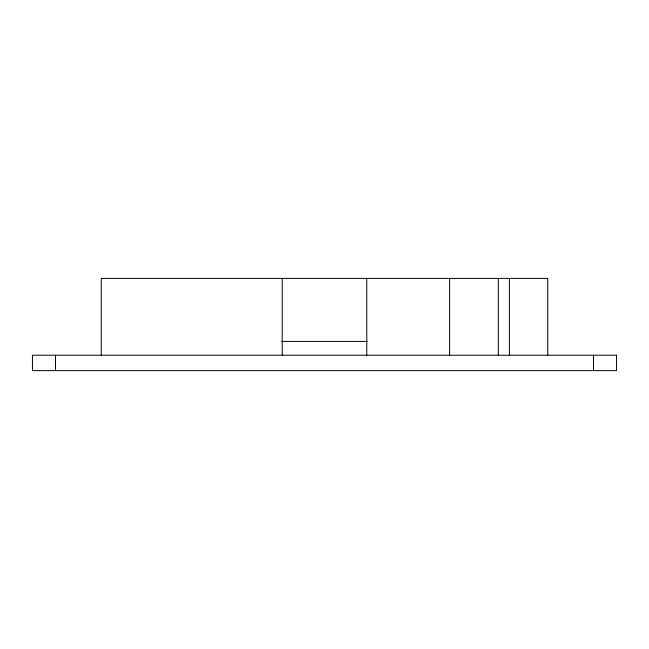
<?xml version="1.0" encoding="UTF-8"?>
<svg xmlns="http://www.w3.org/2000/svg" width="649" height="649" viewBox="0 0 649 649"><rect width="100%" height="100%" fill="white"/><g stroke="black" fill="none" stroke-linecap="round" stroke-linejoin="round"><path stroke-width="0.97" d="M281.682 341.406L367.285 341.406M593.494 355.238L593.494 370.611M547.764 355.238L547.764 278.389L101.236 278.389L101.236 355.238M509.408 278.389L509.408 355.238M498.318 278.389L498.318 355.238M449.627 278.389L449.627 355.238M366.774 278.389L366.774 355.238M282.226 278.389L282.226 355.238M55.506 355.238L55.506 370.611M616.55 355.238L32.45 355.238L32.45 370.611L616.55 370.611L616.55 355.238"/></g></svg>
